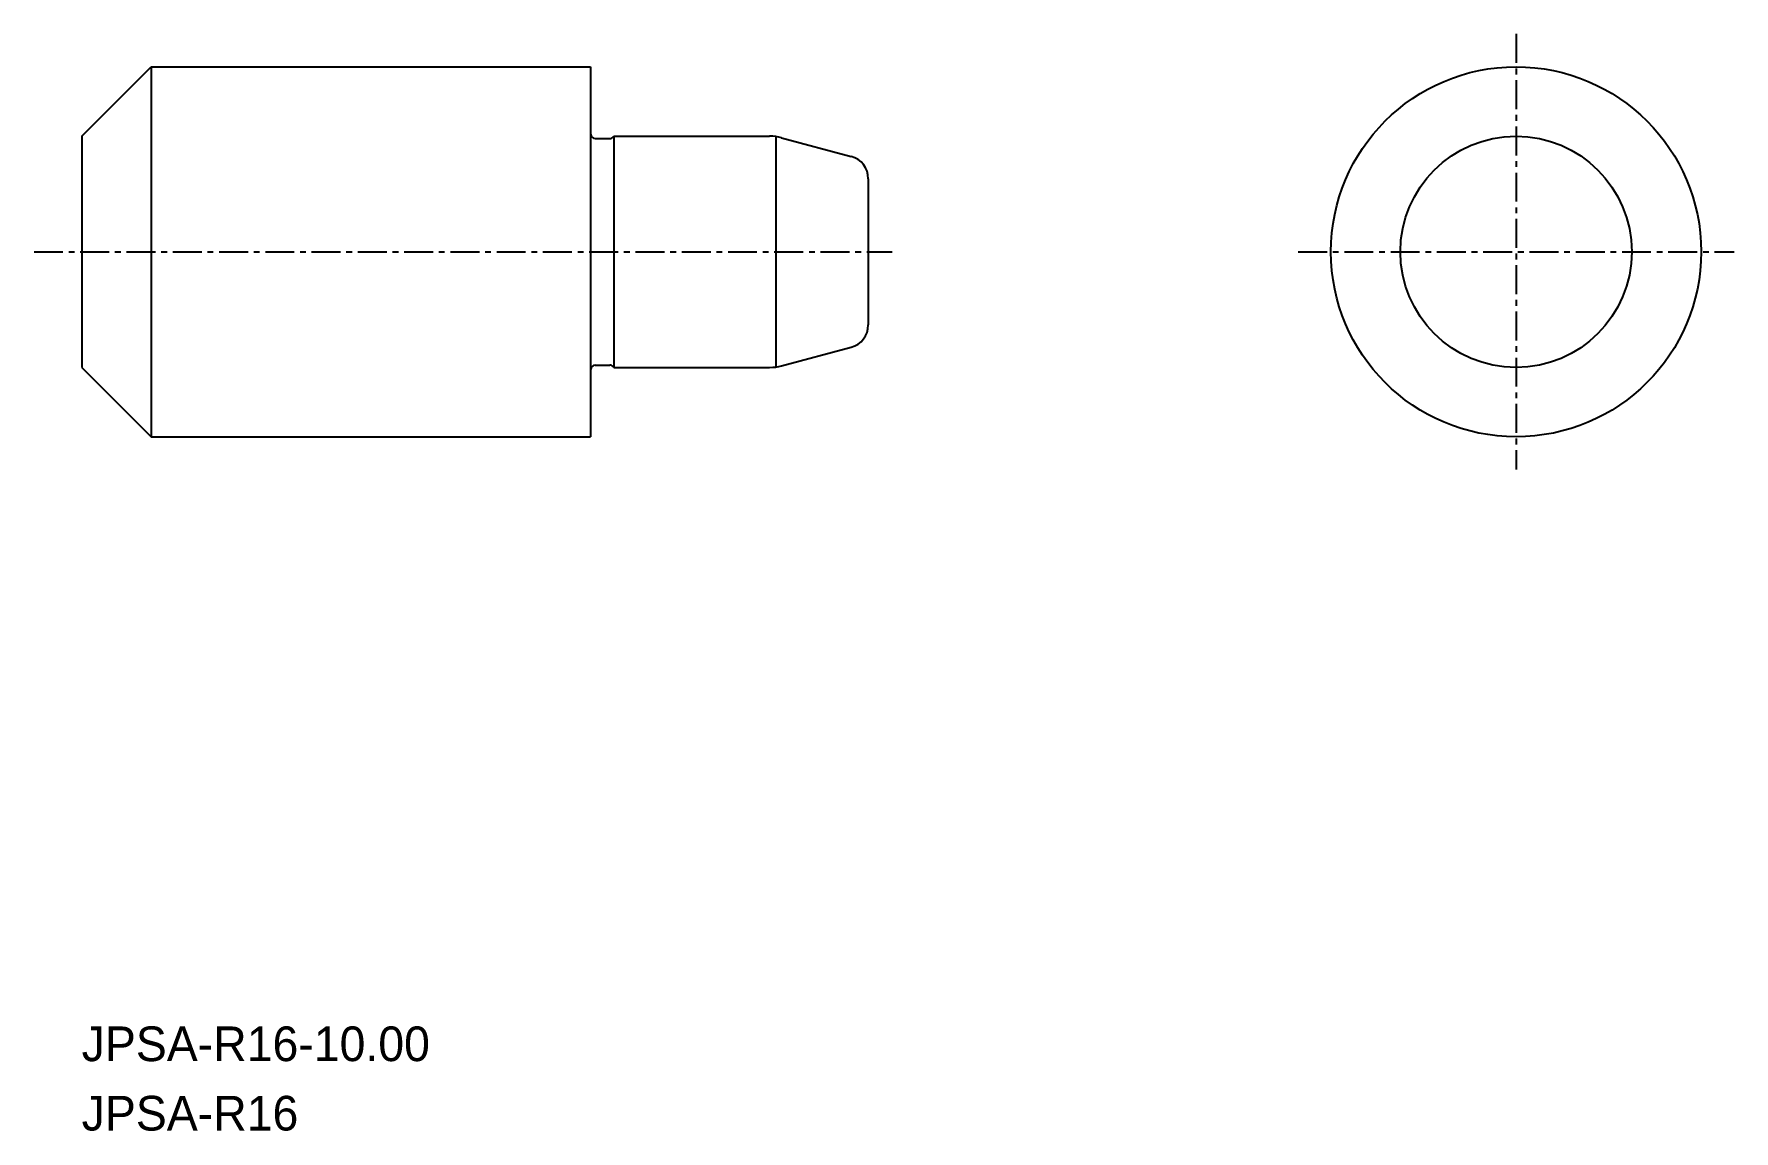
# Model space of a CAD drawing. Extents: x 33.6 to 107.1, y 12.5 to 59.9.
import ezdxf

# ---------------------------------------------------------------- set-up
doc = ezdxf.new("R2010")
doc.units = 0
doc.linetypes.add('CENTER', pattern=[2, 1.25, -0.25, 0.25, -0.25])
doc.layers.get('0').update_dxf_attribs({"linetype": 'CONTINUOUS'})
doc.layers.add('CENTER', color=1, linetype='CENTER')
doc.styles.get("Standard").update_dxf_attribs({"font": 'txt', "height": 1.6})

msp = doc.modelspace()

# ---------------------------------------------------------------- linework, layer by layer
at = {"color": 7, "linetype": 'CONTINUOUS'}
for p, q in [((35.667, 55.528), (38.667, 58.528)), ((38.667, 58.528), (38.667, 42.528)), ((38.667, 58.528), (57.667, 58.528)), ((57.667, 58.528), (57.667, 42.528)), ((57.667, 58.528), (57.667, 58.528)), ((35.667, 55.528), (35.667, 45.528)), ((57.867, 55.428), (58.494, 55.428)), ((58.667, 55.528), (58.667, 45.528)), ((58.667, 55.528), (65.404, 55.528)), ((65.667, 55.51), (65.667, 45.545)), ((65.921, 55.46), (68.926, 54.655)), ((69.667, 53.689), (69.667, 47.367)), ((57.667, 50.528), (57.667, 50.528)), ((65.921, 45.596), (68.926, 46.401)), ((57.867, 45.628), (58.494, 45.628)), ((35.667, 45.528), (38.667, 42.528)), ((58.667, 45.528), (65.404, 45.528)), ((38.667, 42.528), (57.667, 42.528))]:
    msp.add_line(p, q, dxfattribs=at)
for radius in [8, 5]:
    msp.add_circle((97.667, 50.528), radius, dxfattribs=at)
for centre, radius, start, end in [((57.867, 55.628), 0.2, 180, 270), ((58.494, 55.628), 0.2, 270, 329.99997), ((65.404, 53.528), 2, 75, 90), ((68.667, 53.689), 1, 0, 75), ((68.667, 47.367), 1, 285, 0), ((57.867, 45.428), 0.2, 90, 180), ((58.494, 45.428), 0.2, 30.00003, 90), ((65.404, 47.528), 2, 270, 285)]:
    msp.add_arc(centre, radius, start, end, dxfattribs=at)
at = {"layer": 'CENTER', "color": 1, "linetype": 'CENTER'}
for p, q in [((97.667, 59.948), (97.667, 41.108)), ((33.606, 50.528), (70.706, 50.528)), ((88.247, 50.528), (107.087, 50.528))]:
    msp.add_line(p, q, dxfattribs=at)

# ---------------------------------------------------------------- texts
at = {"color": 7, "linetype": 'CONTINUOUS'}
for s, p in [('JPSA-R16-10.00', (35.667, 15.528)), ('JPSA-R16', (35.667, 12.528))]:
    msp.add_text(s, height=1.5, dxfattribs=at).set_placement(p)

doc.saveas('drawing.dxf')
